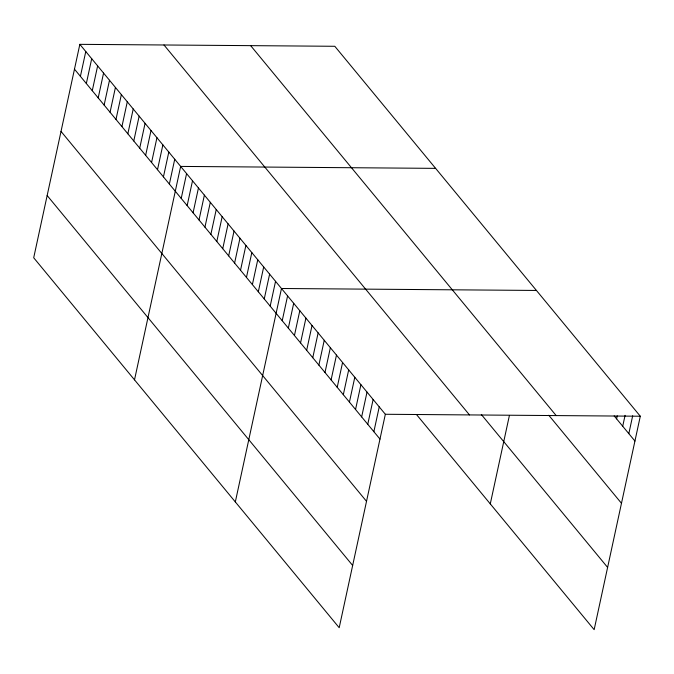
<?xml version="1.0" encoding="UTF-8"?>
<svg xmlns="http://www.w3.org/2000/svg" width="674" height="674" viewBox="0 0 674 674"><rect width="100%" height="100%" fill="white"/><g stroke="black" fill="none" stroke-linecap="round" stroke-linejoin="round"><path stroke-width="1.01" d="M79.844 44.341L33.7 257.771L339.199 627.713L385.343 414.274L79.844 44.341L334.801 46.287L640.3 416.229L594.156 629.659L416.481 414.518M80.408 76.339L85.775 51.519M86.339 83.517L91.706 58.705M92.271 90.704L97.637 65.883M98.202 97.882L103.569 73.062M104.133 105.06L109.5 80.248M110.064 112.246L115.431 87.426M115.995 119.424L121.362 94.604M121.927 126.602L127.285 101.791M127.849 133.789L133.216 108.969M133.781 140.967L139.147 116.147M139.712 148.154L145.078 123.334M145.643 155.332L151.01 130.512M151.574 162.51L156.941 137.698M157.505 169.696L162.872 144.876M163.437 176.874L168.803 152.054M169.368 184.053L174.734 159.241M134.514 379.85L180.657 166.419L435.615 168.365M181.222 198.417L186.588 173.597M187.153 205.595L192.52 180.784M193.084 212.782L198.451 187.962M199.015 219.96L204.382 195.14M204.947 227.138L210.313 202.326M210.878 234.325L216.244 209.504M216.809 241.503L222.176 216.683M222.74 248.689L228.107 223.869M228.671 255.867L234.038 231.047M234.603 263.045L239.961 238.234M240.525 270.232L245.892 245.412M246.457 277.41L251.823 252.59M252.388 284.588L257.754 259.776M258.319 291.775L263.686 266.955M264.25 298.953L269.617 274.133M270.181 306.131L275.548 281.319M235.327 501.928L281.479 288.497L536.428 290.452M282.221 320.714L287.587 295.894M288.329 328.112L293.696 303.292M294.437 335.509L299.804 310.697M300.553 342.906L305.92 318.094M306.662 350.312L312.028 325.491M312.77 357.709L318.136 332.889M318.878 365.106L324.245 340.286M324.994 372.503L330.353 347.691M331.103 379.9L336.469 355.088M337.211 387.306L342.577 362.486M343.319 394.703L348.685 369.883M349.427 402.1L354.794 377.28M355.543 409.497L360.91 384.686M361.652 416.894L367.018 392.083M367.76 424.3L373.126 399.48M373.868 431.697L379.235 406.877M490.284 503.882L509.291 415.984M616.6 418.849L617.249 415.866M622.717 426.246L625.076 415.327M628.825 433.643L632.684 415.774M385.343 414.274L640.3 416.229M614.157 415.892L634.933 441.04M250.661 45.647L556.168 415.58M548.771 415.243L621.479 503.284M481.337 414.51L607.611 567.415M163.984 44.981L469.483 414.923M74.477 69.161L379.984 439.094M61.022 131.405L366.521 501.338M47.155 195.527L352.662 565.469"/></g></svg>
